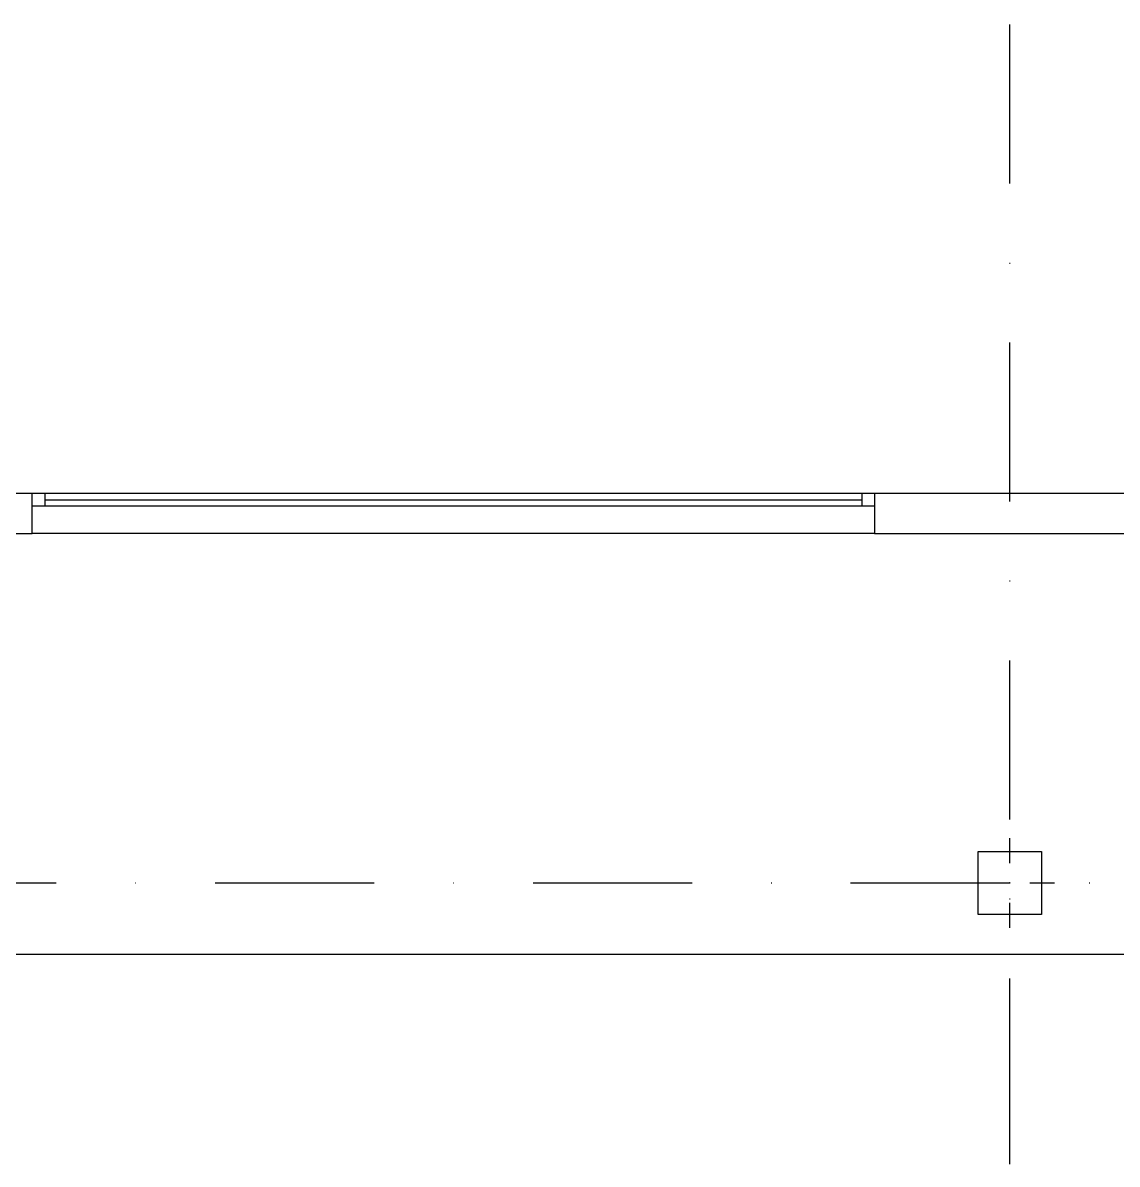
# Model space of a CAD drawing. Header units: millimetres. Extents: x -36361 to 19552, y -12473 to 22835.
# Drawn here: x -3418 to 3574, y -10816 to -3524 of the extents above; entities that cross this region are included whole.
import ezdxf

# ---------------------------------------------------------------- set-up
doc = ezdxf.new("R2010")
doc.units = ezdxf.units.MM
doc.layers.add('PDF3_Geometría', color=15, linetype='Continuous', true_color=0x944a4a)

msp = doc.modelspace()

# ---------------------------------------------------------------- linework, layer by layer
at = {"layer": 'PDF3_Geometría', "color": 1, "lineweight": 25}
msp.add_lwpolyline([(17562.4, -9476.5), (-33113.2, -9476.5), (-33113.2, 11542.2), (17562.4, 11542.2)], close=True, dxfattribs=at)
at = {"layer": 'PDF3_Geometría', "color": 2, "lineweight": 25}
msp.add_lwpolyline([(-4424.1, -2519.2), (-4424.1, -6531.2), (-4930.5, -6531.2), (-4930.5, -6785.8), (-3357.5, -6785.8), (-3357.5, -6531.2), (-4220.4, -6531.2), (-4220.4, -2519.2)], dxfattribs=at)
at = {"layer": 'PDF3_Geometría', "color": 8, "lineweight": 25, "true_color": 0x7f7f7f}
for points in [[(2886.7, -3534.9), (2886.7, -4550.6)], [(2886.7, -5060), (2889.7, -5060)], [(2886.7, -5566.4), (2886.7, -6582.1)], [(2886.7, -7088.5), (2889.7, -7088.5)], [(2886.7, -7597.8), (2886.7, -8613.6)], [(2886.7, -8733.4), (2886.7, -8892.2)], [(-4220.4, -9018.1), (-4217.4, -9018.1), (-4220.4, -9018.1), (-3204.6, -9018.1)], [(-2698.3, -9018.1), (-2695.3, -9018.1)], [(-2188.9, -9018.1), (-1173.2, -9018.1)], [(-666.8, -9018.1), (-663.8, -9018.1)], [(-157.5, -9018.1), (858.3, -9018.1)], [(1364.6, -9018.1), (1367.6, -9018.1)], [(1871, -9018.1), (2886.7, -9018.1), (2889.7, -9018.1), (2886.7, -9018.1)], [(2602.1, -9018.1), (2760.9, -9018.1)], [(3015.6, -9018.1), (3174.4, -9018.1)], [(3396.1, -9018.1), (3399.1, -9018.1)], [(2886.7, -9119.9), (2889.7, -9119.9)], [(2886.7, -9146.9), (2886.7, -9305.7)], [(2886.7, -9629.3), (2886.7, -10815.8)]]:
    msp.add_lwpolyline(points, dxfattribs=at)
at = {"layer": 'PDF3_Geometría', "color": 3, "lineweight": 25}
for points in [[(2023.8, -6531.2), (-3357.5, -6531.2)], [(-3276.6, -6531.2), (-3276.6, -6612.1)], [(1942.9, -6531.2), (1942.9, -6612.1)], [(2023.8, -6612.1), (-3357.5, -6612.1)], [(1942.9, -6573.1), (-3276.6, -6573.1)], [(2023.8, -6785.8), (-3357.5, -6785.8)]]:
    msp.add_lwpolyline(points, dxfattribs=at)
at = {"layer": 'PDF3_Geometría', "color": 2, "lineweight": 25}
msp.add_lwpolyline([(3749.7, -6785.8), (3749.7, -6531.2), (2023.8, -6531.2), (2023.8, -6785.8)], close=True, dxfattribs=at)
at = {"layer": 'PDF3_Geometría', "color": 7, "lineweight": 25}
msp.add_lwpolyline([(2686, -9221.8), (2686, -8817.3), (3090.5, -8817.3), (3090.5, -9221.8)], close=True, dxfattribs=at)

doc.saveas('drawing.dxf')
